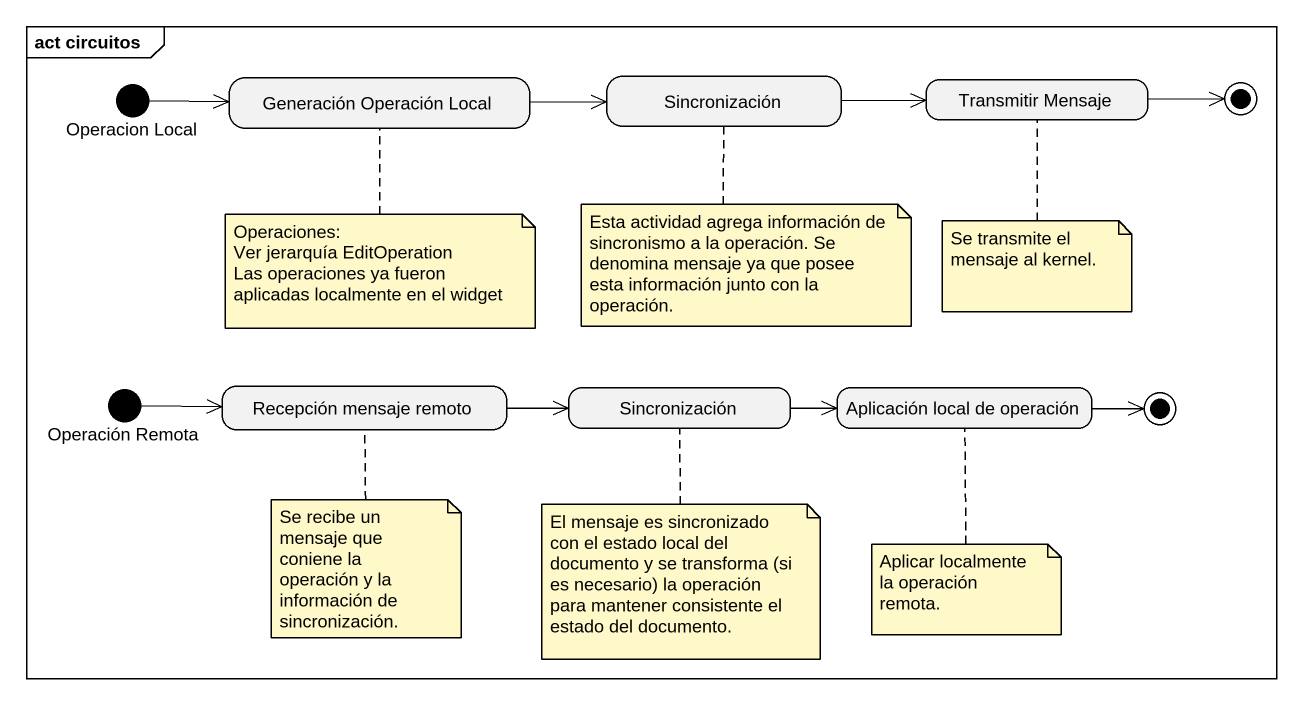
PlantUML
@startuml
mainframe act circuitos
hide empty description
state "Operacion Local" as Operacion_Local <<start>>
state "Generación Operación Local" as Generación_Operación_Local
state Sincronización
state "Transmitir Mensaje" as Transmitir_Mensaje
state final1 <<end>>
state "Operación Remota" as Operación_Remota <<start>>
state "Recepción mensaje remoto" as Recepción_mensaje_remoto
state "Sincronización" as Sincronización_2
state "Aplicación local de operación" as Aplicación_local_de
state final2 <<end>>
Operacion_Local -right-> Generación_Operación_Local
Generación_Operación_Local -right-> Sincronización
Sincronización -right-> Transmitir_Mensaje
Transmitir_Mensaje -right-> final1
Operación_Remota -right-> Recepción_mensaje_remoto
Recepción_mensaje_remoto -right-> Sincronización_2
Sincronización_2 -right-> Aplicación_local_de
Aplicación_local_de -right-> final2
note bottom of Generación_Operación_Local
  Operaciones:
  Ver jerarquía EditOperation
  Las operaciones ya fueron aplicadas localmente en el widget
end note
note bottom of Sincronización : Esta actividad agrega información de sincronismo a la operación. Se denomina mensaje ya que posee esta información junto con la operación.
note bottom of Transmitir_Mensaje : Se transmite el mensaje al kernel.
note bottom of Recepción_mensaje_remoto : Se recibe un mensaje que coniene la operación y la información de sincronización.
note bottom of Sincronización_2 : El mensaje es sincronizado con el estado local del documento y se transforma (si es necesario) la operación para mantener consistente el estado del documento.
note bottom of Aplicación_local_de : Aplicar localmente la operación remota.
@enduml
